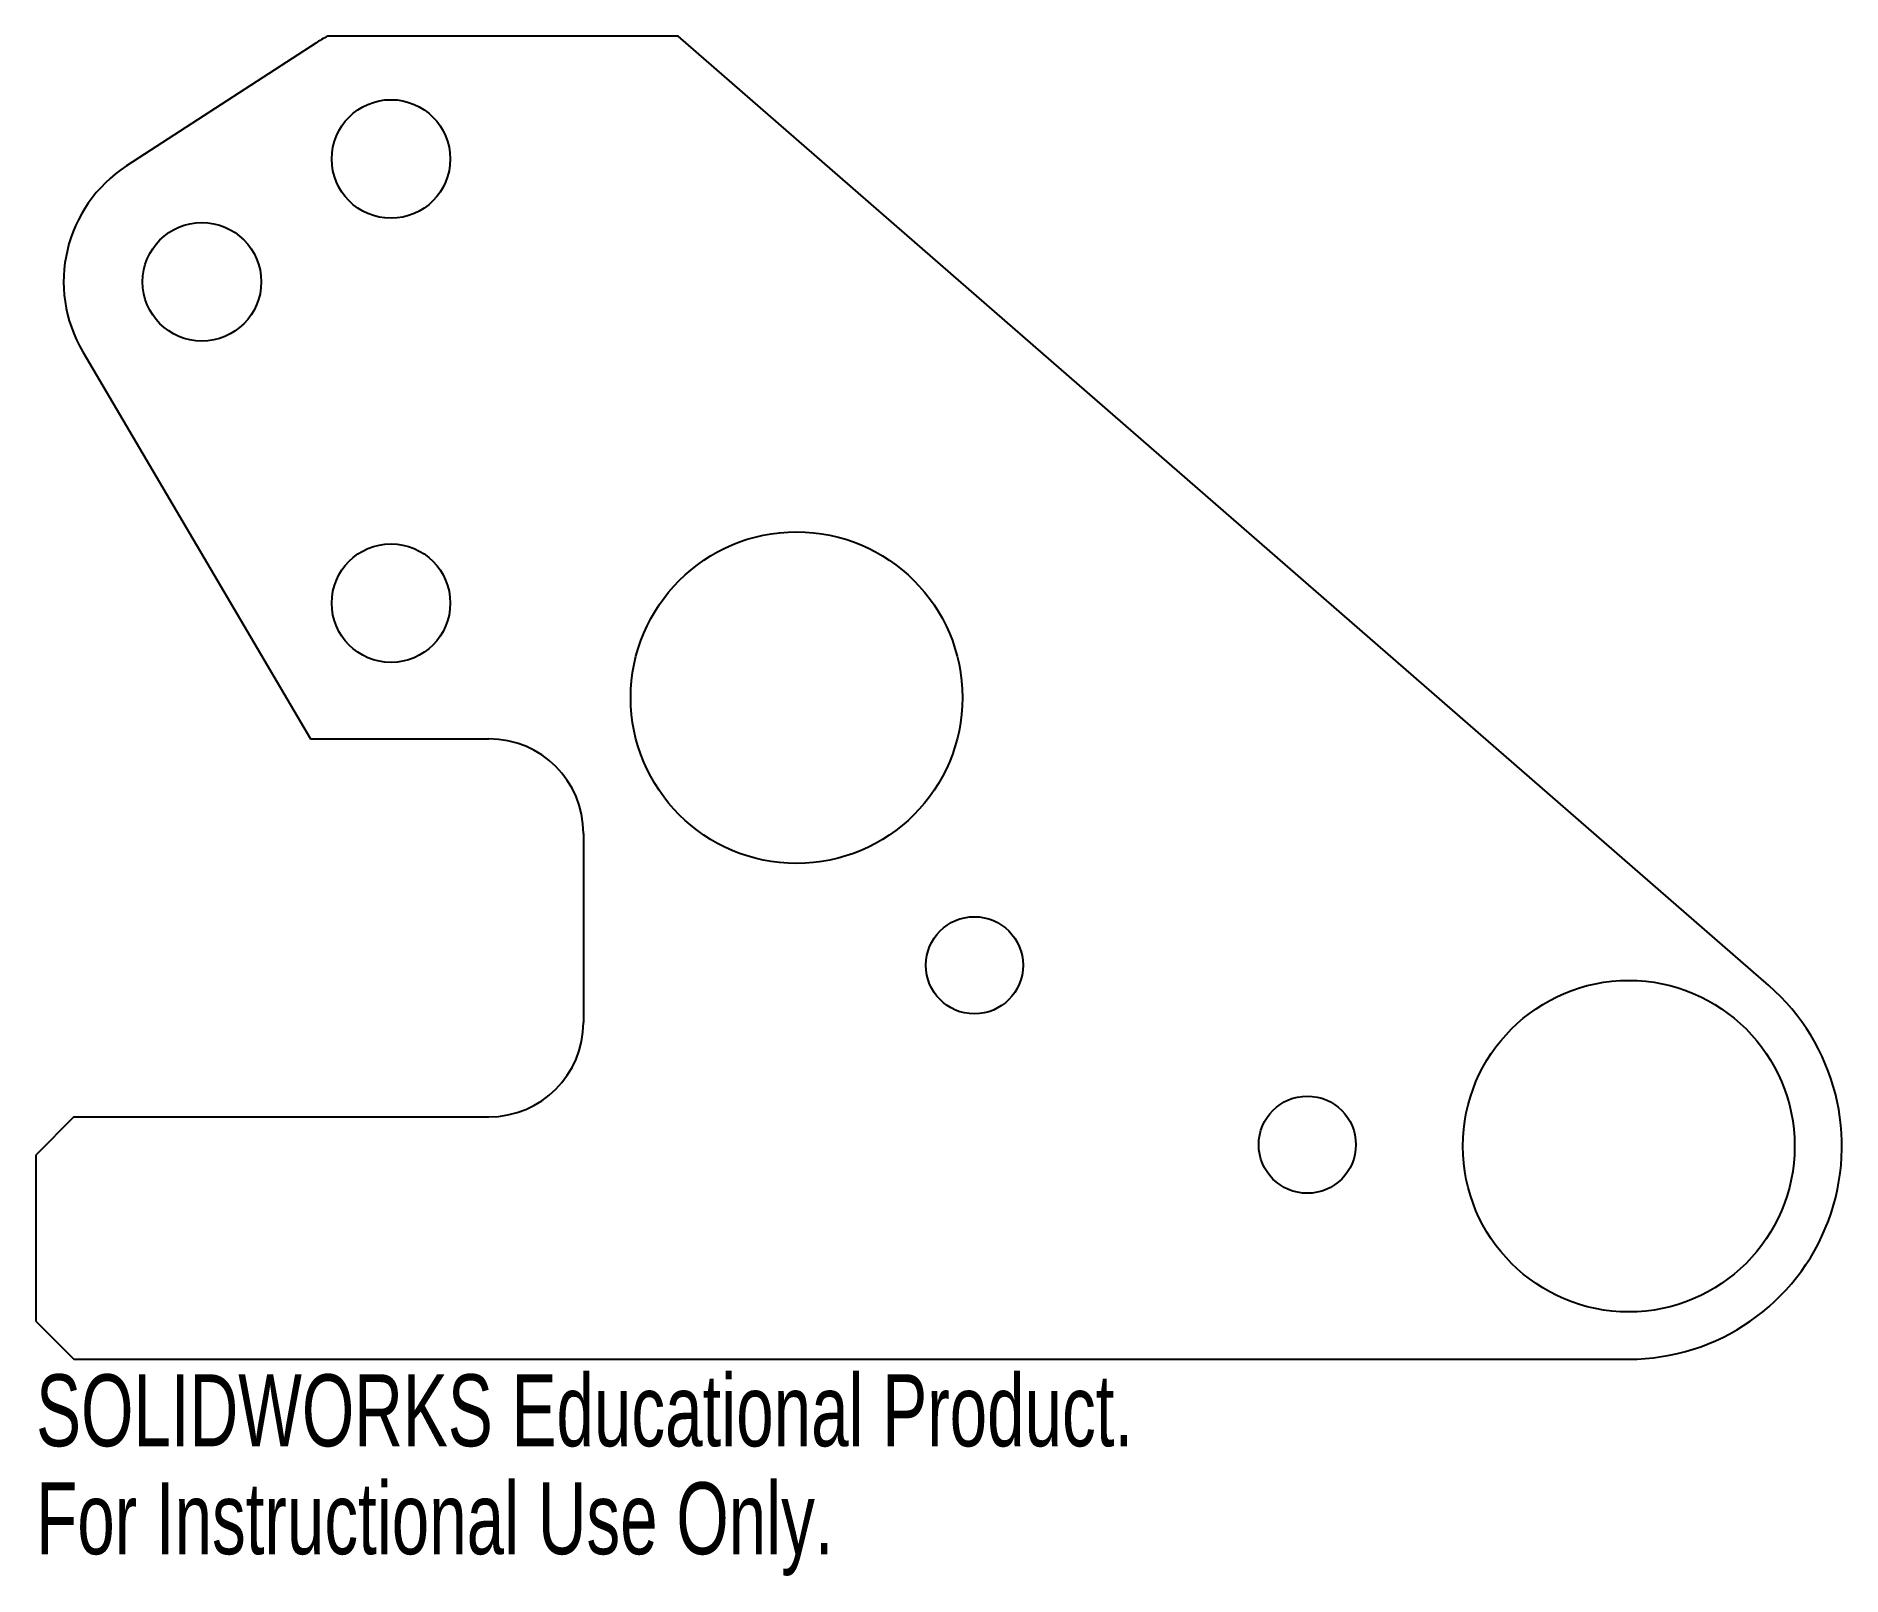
# Model space of a CAD drawing. Header units: inches. Extents: x -4.21 to 0.56, y -1.14 to 2.94.
import ezdxf

# ---------------------------------------------------------------- set-up
doc = ezdxf.new("R2010")
doc.units = ezdxf.units.IN
doc.header["$MEASUREMENT"] = 0
doc.styles.add('SLDTEXTSTYLE0', font='TXT', dxfattribs={"width": 0.7})

msp = doc.modelspace()

# ---------------------------------------------------------------- linework, layer by layer
at = {"color": 7, "linetype": 'Continuous', "lineweight": 25}
for p, q in [((-3.472, 2.918), (-3.972, 2.593)), ((-2.514, 2.9365), (-3.4401, 2.9365)), ((0.3701, 0.425), (-2.514, 2.9365)), ((-4.0879, 2.1012), (-3.4857, 1.0775)), ((-3.4857, 1.0775), (-3.014, 1.0775)), ((-2.764, 0.8275), (-2.764, 0.3275)), ((-4.1113, 0.0775), (-4.2113, -0.0225)), ((-4.1113, 0.0775), (-3.014, 0.0775)), ((-4.2113, -0.4635), (-4.2113, -0.0225)), ((-4.2113, -0.4635), (-4.1113, -0.5635)), ((-4.1113, -0.5635), (0, -0.5635))]:
    msp.add_line(p, q, dxfattribs=at)
for centre, radius in [((-3.2729, 2.6115), 0.1568), ((-3.7729, 2.2865), 0.1568), ((-2.2005, 1.1865), 0.4385), ((-3.2729, 1.4365), 0.1568), ((-1.7302, 0.4785), 0.1285), ((0, 0), 0.4385), ((-0.85, 0.0039), 0.1285)]:
    msp.add_circle(centre, radius, dxfattribs=at)
for centre, radius, start, end in [((-3.2729, 2.6115), 0.3655, 117.228, 123.0239), ((-3.7729, 2.2865), 0.3655, 123.0239, 210.4655), ((-3.014, 0.8275), 0.25, 0, 90), ((0, 0), 0.5635, 270, 48.9495), ((-3.014, 0.3275), 0.25, 270, 360)]:
    msp.add_arc(centre, radius, start, end, dxfattribs=at)

# ---------------------------------------------------------------- texts
at = {"color": 7, "linetype": 'Continuous', "char_height": 0.1903, "attachment_point": 1, "style": 'SLDTEXTSTYLE0'}
for s, insert in [('SOLIDWORKS Educational Product.', (-4.2113, -0.6036)), ('For Instructional Use Only.', (-4.2113, -0.8891))]:
    msp.add_mtext(s, dxfattribs=dict(at, insert=insert))

doc.saveas('drawing.dxf')
